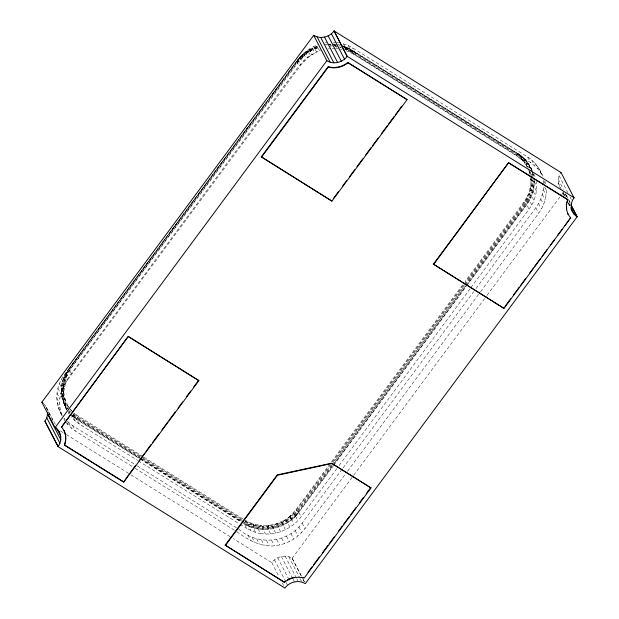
<?xml version="1.0" encoding="UTF-8"?>
<svg xmlns="http://www.w3.org/2000/svg" width="619" height="619" viewBox="0 0 619 619"><rect width="100%" height="100%" fill="white"/><g stroke="black" fill="none" stroke-linecap="round" stroke-linejoin="round"><path stroke-width="0.46" stroke-dasharray="3.1 2.32" d="M70.024 408.548L65.924 403.704L63.277 395.201L64.067 384.531L67.471 372.963L298.536 61.761L304.215 55.625L304.231 54.039L303.774 53.706L297.259 60.492M62.001 415.558C54.147 403.131 55.501 386.364 64.361 374.82L298.025 59.478C303.209 52.592 310.452 47.369 318.568 44.506M62.132 415.372C57.211 403.89 59.873 390.194 67.208 380.337L300.873 65.003L307.929 57.582L316.634 52.004L313.779 46.487M63.54 396.392L61.266 391.974L61.606 386.62L64.067 384.531L63.958 381.644L65.421 377.211L66.365 376.762L70.659 369.295L69.166 368.584L66.071 372.932L68.407 377.598C63.045 387.138 61.838 399.185 66.426 409.267M317.361 47.284L317.64 47.88L308.564 51.539L304.215 55.625L300.153 57.9L297.445 61.18L69.56 368.715L66.914 372.793L63.331 381.644L64.067 384.531L63.107 386.163L63.664 391.928L65.924 403.704L64.438 405.399L66.759 409.484L67.154 408.571C60.012 398.009 60.205 383.648 66.473 372.731L67.471 372.963L297.948 61.42C303.209 55.462 310.065 50.433 317.361 47.284L317.137 46.224L307.898 50.735L310.274 55.362L306.096 58.403L299.039 65.823L68.407 377.598M63.966 401.143L61.637 396.423L63.277 395.201L67.904 405.778L67.154 408.571L68.129 407.573L67.904 405.778L65.335 404.122L63.68 399.897L62.635 395.464L63.664 391.928L62.875 390.713L63.107 386.163L61.954 386.411M530.498 177.777L531.659 180.88L531.427 185.429C528.061 190.698 528.812 197.832 524.463 202.637L464.041 284.183M465.24 285.127L525.663 203.581C531.133 196.099 534.073 186.59 532.781 177.328M531.659 180.88L533.694 181.235C533.787 189.422 530.963 197.461 526.15 204.046L466.308 284.81M533.694 181.235L534.12 181.475C534.212 189.724 531.373 197.825 526.521 204.456L466.68 285.22M470.912 287.642L529.028 209.207C534.855 201.299 537.749 191.186 536.224 181.413M475.98 288.516L535.837 207.744C540.248 201.608 543.203 194.25 543.358 186.629M480.553 291.711L538.685 213.261C543.869 206.119 546.941 197.198 546.136 188.323M531.148 177.189L530.576 189.956L529.113 194.381L528.131 194.761L523.836 202.22L465.14 281.436M336.829 468.591L301.151 516.741C291.936 529.152 275.772 535.977 260.46 533.539L258.053 528.742L258.154 526.042L272.476 525.624L277.173 524.316L281.699 522.444L293.924 513.383L329.958 465.132M326.847 45.241L326.894 44.684M464.66 284.647L525.082 203.102L527.736 199.016L528.131 194.761L530.576 189.956L532.982 191.054L535.505 195.774M143.035 456.636L75.069 413.995L74.574 414.591L73.568 416.904L77.035 419.667L139.407 458.547M61.683 396.725C62.233 392.918 58.89 382.913 63.958 381.644L66.365 376.762L66.914 372.793M255.608 532.441L246.726 528.456L244.358 523.666L245.611 520.587L253.186 524.076L253.217 527.643L255.608 532.441L260.46 533.539M63.788 391.579L61.505 387.161L62.504 381.877M561.224 189.081C557.115 184.477 557.293 177.297 560.915 172.461M275.625 533.098L273.188 528.309L272.476 525.624L284.075 520.339L285.97 520.053L289.916 517.174L290.28 515.898L295.952 509.754L329.331 464.714M245.611 520.587L249.225 523.388L248.629 525.941L251.005 530.731M244.443 524.038C260.553 534.073 282.852 529.841 295.58 516.231L332.596 466.169M307.898 50.735L308.564 51.539L304.61 54.418L304.215 55.625L299.805 57.722L297.043 61.057L69.166 368.584L63.958 377.683L66.241 382.101M64.686 386.79L62.411 382.372L64.036 377.242L65.421 377.211M531.783 204.966L529.5 200.548L527.736 199.016L531.311 190.172L530.421 186.984L532.185 185.561L532.417 180.926L530.831 179.587L531.713 177.166M65.049 405.755L62.72 401.019L64.98 399.185M62.132 395.765L63.664 391.928L62.233 390.883L62.465 386.256L64.067 384.531L62.836 381.722M66.473 372.731L63.904 377.428L62.411 382.372M242.091 521.036C253.705 529.346 269.667 530.081 282.365 523.821L284.075 520.339L286.388 520.703L290.412 517.77L290.28 515.898L294.489 513.909L297.205 510.636L331.157 464.815M270.557 533.88L267.857 527.875L269.064 525.454L281.699 522.444L285.39 529.732M346.114 50.688L353.464 54.108L520.873 158.479L524.765 161.288L531.087 168.322L528.193 163.563L527.674 163.594L526.583 165.745L527.318 167.393M62.875 390.713L61.366 391.386L61.266 391.974M536.41 190.985L533.88 186.28L531.427 185.429L530.831 179.587L532.232 177.196M61.606 386.62L61.505 387.161M78.203 416.223L76.949 419.303L79.317 424.085L137.58 460.404M64.036 377.242L63.958 377.683M317.145 46.41L312.463 48.344L310.421 51.176L308.254 51.106L304.231 54.039L304.61 54.418M296.694 61.173L68.879 368.939L71.162 373.358M331.629 461.604L462.834 284.539M332.256 462.022L463.461 284.957M333.455 461.712L464.088 285.421M331.73 465.295L295.023 514.443L290.884 518.366L282.365 523.821M332.31 464.513L464.66 285.901M332.225 465.751L298.273 511.573C285.854 528.835 259.438 534.406 241.928 521.631M334.523 462.648L465.728 285.583M333.169 465.387L466.099 285.993M241.897 522.134C259.609 535.079 285.885 529.129 298.869 512.323L333.401 465.728M333.974 464.946L466.331 286.334M466.904 285.552L526.754 204.788C532.348 197.136 535.35 187.418 534.027 177.947M339.135 465.48L470.332 288.423M301.368 576.041L292.191 558.261C285.529 554.16 276.329 556.466 271.78 562.656L233.286 538.654M238.741 529.175C257.225 545.649 287.572 543.497 302.173 523.078L342.454 468.715M343.034 467.933L473.674 291.626M236.675 531.636C248.869 540.58 263.826 548.991 279.494 544.968C289.591 542.731 298.807 536.882 305.02 528.603L347.035 471.902M347.607 471.129L479.98 292.485M292.191 558.261L353.109 476.05M353.689 475.276L486.441 296.114M487.021 295.333L561.154 195.287M561.727 194.513L564.033 191.41M297.313 60.677C302.134 53.946 309.647 49.373 317.315 46.433L319.59 50.843M289.916 527.202L286.79 521.345L284.075 520.339L282.032 523.14L277.428 525.051L272.639 526.382L269.064 525.454L267.756 527.125L267.857 527.875M531.899 169.467L530.901 167.757L528.611 167.888L526.583 165.745L526.405 164.027L516.292 155.299L348.884 50.928L345.309 48.205L346.71 47.214L350.981 49.489L518.598 154.061L525.902 160.174L528.185 164.592M516.292 155.299L518.389 153.852L521.771 156.251L519.426 157.52M297.313 60.755L303.774 53.706L299.503 57.776M70.868 411.093L69.993 412.223L68.856 410.761M295.952 509.754L298.869 512.323L295.836 515.379L293.352 512.903M295.023 514.443L290.28 515.898L285.97 520.053L286.79 521.345M299.581 57.675L303.944 53.799L312.394 48.181L314.8 52.824L320.627 50.356M79.317 424.085L75.433 421.268L73.15 416.85L73.63 416.417L140.173 458.192M307.914 50.688L303.728 53.776L306.096 58.403M245.178 521.237C250.331 525.105 257.357 523.628 262.882 526.498L267.687 526.359L269.064 525.454L272.817 527.117M289.916 517.174L291.286 518.915L295.58 516.231L295.48 514.946M257.984 527.543L261.249 525.647L262.858 527.272L263.191 529.609L265.466 534.027M345.309 48.205L516.757 154.727L519.96 157.002L522.359 160.205L525.902 160.174M310.274 55.362L314.8 52.824M532.874 185.754L530.421 186.984L531.992 190.443M529.841 174.148L529.516 172.337L530.97 171.912L531.798 175.463M317.222 46.765L312.61 48.669L310.421 51.176L308.038 50.82M353.464 54.108L350.981 49.489L348.884 50.928L344.675 48.994M334.144 45.558L336.844 44.622M317.64 47.88L312.835 49.149L312.463 48.344M334.082 45.659L336.604 45.009L340.342 45.86M517.236 154.278L520.494 156.592L522.359 160.205L526.583 165.745L529.957 167.594L527.674 163.594L526.405 164.027L523.666 160.499M64.825 377.133L66.365 376.762M269.064 525.454L262.882 526.498L262.858 527.272L267.756 527.125L267.687 526.359M325.238 42.858L326.925 42.603M323.977 44.785L326.515 44.398M327.946 48.94L329.641 48.684M341.587 45.698L350.277 49.597L517.685 153.969L520.997 156.321L522.359 160.205L524.835 159.942L527.674 163.594M528.131 194.761L529.825 194.683L531.435 195.728L533.949 200.463M327.799 44.266L331.119 44.173M327.706 44.661L330.972 44.568M332.179 48.615L334.724 48.537M330.639 45.938L333.246 45.868M522.359 160.205L524.27 160.159L527.063 163.749L526.583 165.745L529.307 167.687M244.822 521.91L248.939 524.1L253.186 524.076L258.154 526.042L253.573 524.997M343.947 47.601L345.704 47.709L349.828 49.907L530.529 162.534L537.841 168.647L543.072 176.469C539.575 168.886 535.048 161.397 527.682 157.009L352.451 47.764L348.164 45.489L341.943 43.415M532.007 176.353L532.696 176.4L532.061 173.691M336.21 42.44L333.703 42.193L336.55 47.717M337.046 42.518L338.709 42.68M332.937 44.019L335.421 44.259M332.759 44.228L335.212 44.46M335.56 48.615L339.73 49.017M70.411 414.212L73.15 416.85L76.949 419.303L139.314 458.184M335.034 46.216L338.616 46.92M339.514 47.09L341.309 47.439L339.661 46.812M337.873 44.599L339.699 44.963M344.798 48.932L351.019 51.006L355.298 53.288L352.451 47.764M340.543 49.203L342.16 49.574M248.939 524.1L258.038 526.808L261.249 525.647L262.882 528.015M297.043 61.057L298.536 61.761M341.874 45.512L346.71 47.214L349.186 51.826M343.839 46.278L346.903 47.415M343.932 47.059L345.704 47.709M64.871 404.571L67.904 405.778L67.579 408.068L69.258 410.219M61.714 391.115L63.664 391.928M529.113 194.381L529.825 194.683M299.805 57.722L301.144 58.612M346.431 47.199L351.19 49.69M527.736 199.016L527.063 198.629L523.836 202.22L526.521 204.456L529.028 209.207M350.671 49.45L518.08 153.822C524.556 157.675 529.392 164.012 531.86 171.099M143.856 457.147L244.791 520.076M140.962 456.257L77.77 416.866L73.599 413.283M141.782 456.768L242.718 519.697M139.778 456.42L77.414 417.539L74.148 415.225L73.344 413.662M143.059 458.47L242.354 520.37M241.271 520.525L77.143 418.196L72.547 414.637M140.993 458.71L241.108 521.121M140.134 458.694L241.077 521.624M140.227 459.058L240.342 521.477M138.401 460.923L239.336 523.844M240.157 524.363L246.726 528.456M67.254 421.415L72.516 425.547L136.381 465.364M137.201 465.875L237.92 528.665M66.31 422.715L71.479 428.255L75.363 431.072L134.323 467.825M135.135 468.335L235.854 531.125M60.484 430.917L65.397 433.981M66.218 434.492L130.098 474.324M130.918 474.835L230.013 536.611M530.831 179.587L533.114 181.05M518.389 153.852L522.482 156.87L524.765 161.288M71.99 415.635L77.035 419.667M73.893 412.919L75.069 413.995M70.133 409.445L71.471 410.691M521.438 156.205L525.314 159.872M520.997 156.321L524.835 159.942M71.688 414.583L73.63 416.417M75.433 421.268L72.005 417.972L71.247 416.502M534.12 181.475L536.65 186.172M72.013 415.488L73.15 416.85M525.678 159.95L528.812 163.903M68.601 411.271L69.746 412.749M68.562 412.061L69.73 413.554M64.043 417.941L65.204 419.434M70.551 409.236L72.137 411.318M291.286 518.915L294.095 524.154M55.354 424.363L44.661 404.524L52.963 420.603M528.58 163.671L532.518 171.509M66.875 409.058L62.859 400.655L61.366 391.386M66.821 409.824L62.72 401.019M59.966 411.612L62.302 415.705M559.081 175.719L567.816 192.648M570.006 196.881L571.314 199.426M558.168 179.247L563.406 189.406M566.47 195.333L568.219 198.722M568.652 199.566L570.401 202.955M565.34 193.948L567.089 197.337M570.145 203.256L568.838 200.718L570.068 203.21M565.263 193.902L567.012 197.283M558.23 182.814L560.853 187.89M563.917 193.817L565.224 196.362M568.722 203.133L571.345 208.208M562.973 192.47L565.162 196.703M568.219 202.63L570.401 206.862M562.772 192.942L564.087 195.48M568.018 203.102L570.2 207.334M537.896 166.851L540.743 172.376M534.986 163.13L537.841 168.647M544.658 183.108L543.025 179.951L543.451 184.702M531.566 159.826L534.414 165.35M544.674 187.07L546.298 190.226M527.682 157.009L530.529 162.534M543.211 189.515L546.059 195.039M533.624 173.862L535.141 176.802L534.452 175.045M542.306 194.312L545.153 199.829M518.598 154.061L520.873 158.479M540.758 199.001L543.606 204.518M538.584 203.504L541.439 209.021M535.837 207.744L538.685 213.261M348.164 45.489L351.019 51.006M343.56 43.779L346.408 49.303M329.432 43.918L331.467 47.864M309.26 49.017L312.108 54.542M305.074 52.066L307.929 57.582M301.306 55.571L304.161 61.095M300.053 57.497L302.327 61.915M298.025 59.478L300.873 65.003M296.764 61.405L299.039 65.823M298.869 512.323L301.151 516.741M302.173 523.078L305.02 528.603M295.58 516.231L297.863 520.649M298.884 526.986L301.732 532.51M295.116 530.498L297.963 536.015M290.938 533.539L293.785 539.064M286.411 536.077L289.259 541.602M280.6 531.713L276.855 523.635M303.117 579.423L304.424 581.961M281.622 538.058L284.469 543.575M292.114 558.214L302.598 578.533M303.039 579.376L304.347 581.914M288.802 556.729L299.728 577.891M300.161 578.742L301.91 582.123M276.647 539.443L279.494 544.968M285.135 556.133L296.493 578.146M296.927 578.997L298.242 581.535M281.351 556.481L292.71 578.494M293.143 579.338L294.458 581.875M271.571 540.217L274.426 545.741M277.707 557.734L289.073 579.748M266.487 540.364L269.342 545.888M274.465 559.816L285.831 581.821M286.264 582.672L287.572 585.21M261.481 539.884L264.328 545.401M271.842 562.578L279.208 577.047M282.326 582.889L283.579 585.512M256.63 538.778L259.477 544.302M252.026 537.075L254.873 542.592M247.747 534.793L250.594 540.317M64.361 374.82L67.208 380.337M61.606 379.06L64.453 384.585M59.439 383.563L62.287 389.088M57.884 388.252L60.739 393.769M68.345 412.772L69.104 414.243M66.767 410.149L64.438 405.399M56.979 393.042L59.834 398.566M72.516 425.547L75.363 431.072M56.739 397.855L59.586 403.379M68.624 422.731L71.479 428.255M57.165 402.605L60.012 408.13M66.829 422.591L68.051 424.959M58.248 407.217L61.095 412.741M63.927 418.862L65.15 421.23M48.53 412.478L49.845 415.024M528.781 170.689L531.257 176.392M540.225 170.952L541.95 175.339M530.901 167.757L532.278 171.262M72.98 413.577L73.823 415.844M46.611 407.434L47.4 409.948M290.28 515.898L290.884 518.366M544.797 180.864L545.664 184.547M533.299 174.233L533.733 176.075M532.619 172.136L533.702 176.732M532.201 171.966L533.276 176.531M530.235 172.036L530.847 174.651M61.637 396.423L62.767 401.336M528.788 168.778L529.516 172.337M303.944 53.799L304.215 55.625M253.186 524.076L253.372 525.748"/><path stroke-width="0.93" d="M571.02 204.951L577.14 216.805L305.299 583.655C298.637 579.554 289.437 581.868 284.887 588.05L58.031 446.616L44.924 421.222L46.812 417.887L47.694 412.571M58.031 446.616C61.652 441.889 61.691 435.203 58.41 430.29M64.523 445.208L65.622 440.024L65.537 435.157L64.097 430.584C66.318 435.172 66.341 440.48 64.523 445.208L123.692 482.1L198.885 380.631L128.288 336.365L61.598 426.994L128.288 336.365M566.795 202.73L567.677 199.496L508.601 162.665L433.416 264.135L504.013 308.401L570.625 217.873L564.923 225.579M566.547 204.719L566.362 204.355L566.625 209.632L566.547 204.719L567.677 199.496M59.726 432.836L57.776 429.919L55.052 427.644L41.86 402.195L313.701 35.345C320.363 39.446 329.563 37.132 334.113 30.95L347.22 56.344L574.076 197.778C569.48 203.566 570.61 212.936 577.14 216.805M261.311 156.839L328.124 66.682C334.925 68.647 342.384 66.883 347.839 62.442L407.101 99.636L331.908 201.105L261.311 156.839L331.908 201.105M261.504 157.211L328.31 67.053C335.119 69.011 342.57 67.254 348.033 62.805L407.101 99.636M55.052 427.644L326.809 60.739C333.471 64.84 342.671 62.534 347.22 56.344M123.692 482.1L128.667 474.758M129.82 473.21L135.553 465.465M139.004 460.815L144.738 453.069M145.891 451.522L151.051 444.55M152.777 442.229L159.091 433.702M161.961 429.834L167.695 422.088M168.848 420.541L175.162 412.014M178.032 408.145L182.62 401.948M186.636 396.524L190.66 391.107M193.53 387.231L198.691 380.259M333.44 198.413L338.608 191.441M342.624 186.017L346.64 180.593M349.511 176.725L354.679 169.753M356.977 166.658L362.711 158.905M365.581 155.036L371.323 147.291M372.468 145.744L378.209 137.998M381.652 133.348L387.393 125.603M388.539 124.055L394.28 116.31M395.433 114.755L401.746 106.236M225.2 545.13L277.25 474.881L331.683 463.167L370.982 487.919L304.177 578.084C297.368 576.119 289.916 577.883 284.461 582.324L225.2 545.13L284.461 582.324M225.393 545.501L277.444 475.253L331.869 463.538L370.982 487.919M433.61 264.506L508.601 162.665M560.915 172.461L334.113 30.95M307.983 572.32L311.984 566.927M313.694 564.613L319.404 556.907M322.259 553.053L327.969 545.347M329.107 543.807L334.252 536.874M338.245 531.481L342.245 526.08M343.383 524.541L349.093 516.834M350.811 514.528L355.948 507.588M359.376 502.968L363.368 497.575M366.224 493.722L370.796 487.555M504.965 306.49L510.675 298.784M513.53 294.93L519.24 287.224M520.378 285.684L525.516 278.751M529.516 273.35L533.516 267.957M534.654 266.418L540.364 258.711M542.082 256.398L547.219 249.465M550.647 244.845L554.639 239.445M557.495 235.591L562.067 229.432M284.268 581.961L285.754 580.986M287.231 580.018L288.709 579.051L288.903 579.415M289.545 578.757L293.723 577.303L293.909 577.674M301.461 577.279L303.148 577.573M508.795 163.037L567.863 199.86M433.416 264.135L504.013 308.401M128.481 336.736L198.885 380.631M41.86 402.195L43.299 403.379M64.337 444.844L123.506 481.729M570.819 218.236L567.894 213.888L568.08 214.251L566.431 209.268M61.405 426.623L64.291 430.956M560.969 172.384L574.022 197.856M570.942 204.904L577.063 216.758M570.842 207.705L574.339 214.476M571.074 209.029L572.389 211.566M334.051 31.027L347.158 56.422M331.428 33.79L344.535 59.184M328.178 35.871L341.293 61.266M324.542 37.125L337.649 62.519M320.758 37.465L333.865 62.867M317.09 36.877L330.198 62.271M313.701 35.345L326.886 60.786M56.399 427.721L60.77 436.186M47.725 414.351L60.832 439.753M46.812 417.887L59.919 443.281M44.978 421.144L58.085 446.539"/></g></svg>
